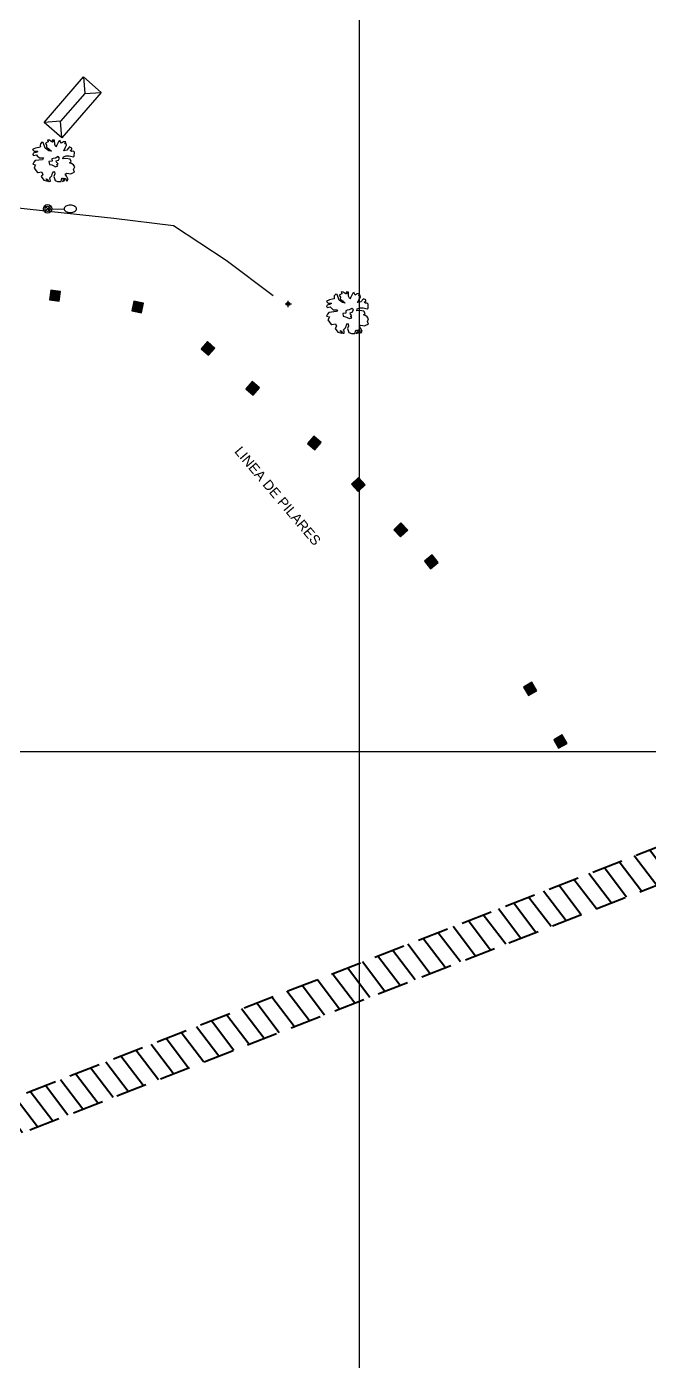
# Model space of a CAD drawing. Extents: x 352140 to 354978, y 6304672 to 6307963.
# Drawn here: x 352366.1 to 352429.5, y 6305337.9 to 6305473.8 of the extents above; entities that cross this region are included whole.
import ezdxf

# ---------------------------------------------------------------- set-up
doc = ezdxf.new("R2010")
doc.units = 0
doc.linetypes.add('DASHED', pattern=[19.05, 12.7, -6.35])
doc.layers.get('0').update_dxf_attribs({"linetype": 'CONTINUOUS'})
for name, color, linetype in [('00-S2_ALL AREA APORTANTES', 150, 'CONTINUOUS'), ('1-coordenadas', 8, 'CONTINUOUS'), ('1-LINEA DE EDIFICACION', 2, 'CONTINUOUS'), ('1-MURO VIBROCRET', 7, 'FENCELINE2'), ('1-PILAR', 252, 'CONTINUOUS'), ('1-TEXTOS', 7, 'CONTINUOUS'), ('2-ACHURADO PAVIMENTO HORMIGON 3', 8, 'CONTINUOUS'), ('Z-EUC', 253, 'CONTINUOUS'), ('Z-PM', 253, 'CONTINUOUS'), ('Z-PML', 253, 'CONTINUOUS')]:
    doc.layers.add(name, color=color, linetype=linetype)
doc.styles.add('TEXTIS', font='arial.ttf', dxfattribs={"height": 2})
doc.linetypes.add('FENCELINE2', pattern='A,0.25,-0.1,[132,ltypeshp.shx,S=0.1,R=0,X=-0.1,Y=0],-0.1,1', length=1.45)

# ---------------------------------------------------------------- blocks, each defined once
blk = doc.blocks.new('COORDENADAS')
at = {"layer": '1-coordenadas'}
for p, q in [((220, -900.625), (220, -0.625)), ((20, -800.625), (1420, -800.625))]:
    blk.add_line(p, q, dxfattribs=at)
blk = doc.blocks.new('PILAR')
blk.add_hatch(color=256).paths.add_polyline_path([(-0.5, 0.5), (-0.5, -0.5), (0.5, -0.5), (0.5, 0.5)])
blk.add_lwpolyline([(-0.5, 0.5), (-0.5, -0.5), (0.5, -0.5), (0.5, 0.5)], close=True)
blk = doc.blocks.new('EUC')
at = {"layer": 'Z-EUC', "color": 9, "true_color": 0xbdbdbd}
for p, q in [((-1.88, 1.44), (-2.06, 1.35)), ((-1.55, 1.51), (-1.88, 1.44)), ((-1.38, 1.57), (-1.55, 1.51)), ((-1.39, 1.86), (-1.4, 1.7)), ((-1.4, 1.7), (-1.38, 1.57)), ((-1.24, 2.03), (-1.39, 1.86)), ((-1.09, 2.01), (-1.24, 2.03)), ((-0.89, 1.44), (-1.09, 2.01)), ((-0.52, 1.19), (-0.89, 1.44)), ((-0.81, 1.99), (-0.88, 1.93)), ((-0.88, 1.93), (-0.75, 1.75)), ((-0.57, 2.12), (-0.81, 1.99)), ((-0.75, 1.75), (-0.77, 1.55)), ((-0.77, 1.55), (-0.52, 1.38)), ((-0.68, 2.27), (-0.64, 2.16)), ((-0.47, 2.27), (-0.68, 2.27)), ((-0.64, 2.16), (-0.57, 2.12)), ((-0.52, 1.38), (-0.26, 1.15)), ((-0.29, 2.12), (-0.47, 2.27)), ((-0.15, 2.07), (-0.29, 2.12)), ((0.06, 2.27), (-0.18, 2.27)), ((-0.18, 2.27), (-0.18, 2.22)), ((-0.18, 2.22), (-0.07, 2.18)), ((-0.07, 2.18), (-0.15, 2.07)), ((0.08, 1.84), (0.06, 2.27)), ((0.2, 1.59), (0.08, 1.84)), ((0.3, 1.76), (0.2, 1.59)), ((0.49, 2.17), (0.3, 1.76)), ((0.62, 2.25), (0.49, 2.17)), ((0.63, 2.16), (0.62, 2.25)), ((0.75, 1.98), (0.63, 2.16)), ((0.95, 2.12), (0.75, 1.98)), ((1.19, 2.13), (0.95, 2.12)), ((1, 1.21), (1.16, 1.56)), ((1.11, 1.91), (1.19, 2.13)), ((1.25, 1.96), (1.11, 1.91)), ((1.16, 1.56), (1.29, 1.77)), ((1.29, 1.77), (1.25, 1.96)), ((1.58, 1.61), (1.33, 1.28)), ((1.83, 1.5), (1.58, 1.61)), ((1.84, 1.36), (1.83, 1.5)), ((-2.06, 1.35), (-2.17, 1.27)), ((-2.17, 1.27), (-2.01, 1.12)), ((-2.1, 0.9), (-2.15, 0.76)), ((-2.15, 0.76), (-2.06, 0.68)), ((-1.85, 0.99), (-2.1, 0.9)), ((-2.06, 0.68), (-1.77, 0.74)), ((-1.9, 0.16), (-2.04, -0.02)), ((-2.01, 1.12), (-1.69, 1.12)), ((-1.14, 0.26), (-1.9, 0.16)), ((-1.64, 1.07), (-1.85, 0.99)), ((-1.77, 0.74), (-1.68, 0.63)), ((-1.69, 1.12), (-1.64, 1.07)), ((-1.68, 0.63), (-1.47, 0.45)), ((-1.47, 0.45), (-1.04, 0.44)), ((-1.04, 0.44), (-1.14, 0.26)), ((-0.26, 1.15), (-0.52, 1.19)), ((-0.17, 0.12), (-0.49, 0.08)), ((-0.49, 0.08), (-0.43, -0.2)), ((-0.06, 0.41), (-0.2, 0.37)), ((-0.2, 0.37), (-0.17, 0.12)), ((0.17, 0.45), (-0.06, 0.41)), ((0.44, 0.6), (0.17, 0.45)), ((0.25, 0.16), (0.48, 0.24)), ((0.29, 0.04), (0.25, 0.16)), ((0.45, -0.15), (0.29, 0.04)), ((0.58, 0.46), (0.44, 0.6)), ((0.48, 0.24), (0.58, 0.46)), ((0.93, 0.38), (0.97, 0.58)), ((1.24, 0.41), (0.93, 0.38)), ((0.97, 0.58), (1.27, 0.7)), ((1.33, 1.28), (1, 1.21)), ((1.66, 0.35), (1.24, 0.41)), ((1.27, 0.7), (1.57, 0.7)), ((1.57, 0.7), (2, 0.61)), ((1.62, -0.02), (1.79, 0.11)), ((1.79, 0.11), (1.66, 0.35)), ((1.67, 1.26), (1.84, 1.36)), ((1.8, 1.16), (1.67, 1.26)), ((1.99, 1.17), (1.8, 1.16)), ((2.09, 1.07), (1.99, 1.17)), ((2, 0.61), (2.08, 0.68)), ((2.08, 0.68), (2.09, 1.07)), ((-2.04, -0.02), (-2.14, -0.22)), ((-2.14, -0.22), (-1.85, -0.28)), ((-1.91, -0.41), (-1.99, -0.6)), ((-1.99, -0.6), (-1.64, -1.05)), ((-1.85, -0.28), (-1.91, -0.41)), ((-1.64, -1.05), (-1.57, -1.05)), ((-1.57, -1.05), (-1.22, -0.98)), ((-1.1, -1.22), (-1.25, -1.46)), ((-1.22, -0.98), (-1.1, -1.22)), ((-0.43, -0.2), (-0.2, -0.26)), ((-0.38, -1.57), (-0.18, -1.36)), ((-0.2, -0.26), (-0.05, -0.32)), ((-0.18, -1.36), (-0.1, -1.11)), ((-0.1, -1.11), (0.01, -0.92)), ((-0.05, -0.32), (0.2, -0.43)), ((0.01, -0.92), (0.09, -0.97)), ((0.12, -1.17), (0.03, -1.43)), ((0.09, -0.97), (0.12, -1.17)), ((0.2, -0.43), (0.43, -0.34)), ((0.31, -0.22), (0.45, -0.15)), ((0.43, -0.34), (0.31, -0.22)), ((1.2, -1.18), (1.35, -1.08)), ((1.34, -1.37), (1.2, -1.18)), ((1.35, -1.08), (1.57, -1.11)), ((1.57, -1.11), (1.75, -1.13)), ((1.85, -0.12), (1.62, -0.02)), ((1.75, -1.13), (1.95, -1.02)), ((2.01, -0.22), (1.85, -0.12)), ((1.95, -1.02), (2.13, -0.95)), ((2.15, -0.41), (2.01, -0.22)), ((2.04, -0.68), (2.15, -0.41)), ((2.13, -0.95), (2.04, -0.68)), ((-1.25, -1.46), (-0.98, -1.82)), ((-0.98, -1.82), (-0.56, -1.92)), ((-0.59, -1.84), (-0.76, -1.68)), ((-0.76, -1.68), (-0.59, -1.7)), ((-0.59, -1.7), (-0.52, -1.88)), ((-0.56, -1.92), (-0.59, -1.84)), ((-0.52, -1.88), (-0.43, -1.94)), ((-0.43, -1.94), (-0.3, -1.92)), ((-0.33, -1.73), (-0.38, -1.57)), ((-0.3, -1.92), (-0.33, -1.73)), ((0.03, -1.43), (0.16, -1.85)), ((0.16, -1.85), (0.42, -1.94)), ((0.42, -1.94), (0.78, -1.94)), ((0.78, -1.94), (0.85, -1.6)), ((0.85, -1.6), (0.92, -1.6)), ((1.04, -1.74), (0.91, -1.94)), ((0.91, -1.94), (1.11, -1.87)), ((0.92, -1.6), (1.04, -1.74)), ((1.11, -1.87), (1.16, -1.72)), ((1.16, -1.72), (1.12, -1.57)), ((1.12, -1.57), (1.27, -1.64)), ((1.27, -1.64), (1.29, -1.72)), ((1.29, -1.72), (1.28, -1.81)), ((1.28, -1.81), (1.38, -1.88)), ((1.51, -1.7), (1.34, -1.37)), ((1.38, -1.88), (1.51, -1.7))]:
    blk.add_line(p, q, dxfattribs=at)
blk = doc.blocks.new('PM')
at = {"layer": 'Z-PM'}
for p, q in [((-1.61, 0), (1.61, 0)), ((0, -1.61), (0, 1.61))]:
    blk.add_line(p, q, dxfattribs=at)
for radius in [0.867, 0.521]:
    blk.add_circle((0, 0), radius, dxfattribs=at)
blk = doc.blocks.new('PML')
for p, q in [((0.31, 0.3), (-0.31, -0.3)), ((0.3, -0.31), (-0.3, 0.31)), ((0, 0), (1.68, 0))]:
    blk.add_line(p, q)
blk.add_lwpolyline([(2.31, -0.34, 0.05888), (2.57, -0.31, 0.072458), (2.76, -0.24, 0.10664), (2.91, -0.1, 0.156578), (2.95, 0.03, 0.156578), (2.91, 0.16, 0.10664), (2.76, 0.29, 0.072458), (2.57, 0.37, 0.05888), (2.31, 0.4, 0.05888), (2.05, 0.37, 0.072458), (1.86, 0.29, 0.10664), (1.71, 0.16, 0.156578), (1.67, 0.03, 0.156578), (1.71, -0.1, 0.10664), (1.86, -0.24, 0.072458), (2.05, -0.31, 0.05888)], format="xyb", close=True)
for radius in [0.433, 0.261]:
    blk.add_circle((0, 0), radius)

msp = doc.modelspace()

# ---------------------------------------------------------------- hatches: boundary and pattern name
at = {"layer": '00-S2_ALL AREA APORTANTES', "linetype": 'DASHED', "lineweight": 40, "ltscale": 0.25}
h = msp.add_hatch(dxfattribs=at)
h.set_pattern_fill('ANSI31', color=150, scale=0.5, angle=82.24516605)
h.paths.add_polyline_path([(352447.893, 6305397.151), (352449.233, 6305393.765), (352349.709, 6305354.93), (352348.323, 6305358.296)])
at = {"layer": '2-ACHURADO PAVIMENTO HORMIGON 3'}
h = msp.add_hatch(dxfattribs=at)
h.set_pattern_fill('ANSI31', color=256, scale=0.2)
h.set_pattern_definition([(45, (0, 0), (-0.449012806053, 0.449012806053), [])])
edge = h.paths.add_edge_path()
edge.add_line((352341.035, 6305348.179), (352347.072, 6305350.197))
edge.add_line((352347.072, 6305350.197), (352352.002, 6305351.936))
edge.add_line((352352.002, 6305351.936), (352360.513, 6305355.192))
edge.add_line((352360.513, 6305355.192), (352362.048, 6305355.793))
edge.add_arc((352331.353, 6305347.075), 31.908, 15.85538, 28.5596)
edge.add_line((352359.379, 6305362.33), (352358.592, 6305362.021))
edge.add_line((352358.592, 6305362.021), (352346.531, 6305357.502))
edge.add_line((352346.531, 6305357.502), (352337.514, 6305354.407))
edge.add_line((352337.514, 6305354.407), (352329.564, 6305351.852))
edge.add_line((352329.564, 6305351.852), (352329.477, 6305351.822))
edge.add_line((352329.477, 6305351.822), (352329.952, 6305350.43))
edge.add_line((352329.952, 6305350.43), (352327.113, 6305349.461))
edge.add_line((352327.113, 6305349.461), (352326.648, 6305350.822))
edge.add_line((352326.648, 6305350.822), (352312.751, 6305345.907))
edge.add_arc((211152.579, 6660793.69), 382451.723, 291.65873843, 291.65967784, ccw=False)
edge.add_line((352306.923, 6305343.593), (352300.048, 6305340.901))
edge.add_arc((352331.353, 6305347.075), 31.908, 191.15723, 191.91256)
edge.add_arc((352331.353, 6305347.075), 31.908, 191.91256, 203.81744)
edge.add_line((352302.162, 6305334.19), (352309.395, 6305337.044))
edge.add_line((352309.395, 6305337.044), (352316.578, 6305339.886))
edge.add_arc((352317.536, 6305337.464), 2.605, 97.71434, 111.58655, ccw=False)
edge.add_line((352317.187, 6305340.045), (352327.409, 6305343.678))
edge.add_line((352327.409, 6305343.678), (352335.441, 6305346.276))
edge.add_line((352335.441, 6305346.276), (352341.035, 6305348.179))
edge = h.paths.add_edge_path()
edge.add_arc((352331.353, 6305347.075), 31.908, 336.67433, 358.2614)
edge.add_line((352363.247, 6305346.107), (352363.089, 6305346.045))
edge.add_line((352363.089, 6305346.045), (352337.01, 6305336.469))
edge.add_line((352337.01, 6305336.469), (352330.969, 6305334.226))
edge.add_line((352330.969, 6305334.226), (352314.054, 6305328.005))
edge.add_line((352314.054, 6305328.005), (352311.667, 6305327.111))
edge.add_line((352311.667, 6305327.111), (352307.733, 6305325.622))
edge.add_arc((352331.353, 6305347.075), 31.908, 222.2476, 246.48001)
edge.add_line((352318.62, 6305317.818), (352334.909, 6305324.258))
edge.add_line((352334.909, 6305324.258), (352360.654, 6305334.441))

# ---------------------------------------------------------------- linework, layer by layer
at = {"layer": '00-S2_ALL AREA APORTANTES', "color": 150, "linetype": 'DASHED', "lineweight": 40, "ltscale": 0.25}
msp.add_lwpolyline([(352447.893, 6305397.151), (352449.233, 6305393.765), (352349.709, 6305354.93), (352348.323, 6305358.296)], close=True, dxfattribs=at)
at = {"layer": '1-LINEA DE EDIFICACION', "flags": 128}
for points in [[(352369.673, 6305462.53), (352367.872, 6305464.093), (352371.886, 6305468.717), (352373.687, 6305467.153), (352369.673, 6305462.53)], [(352371.886, 6305468.717), (352372.005, 6305467.035)], [(352372.005, 6305467.035), (352369.555, 6305464.212)], [(352372.005, 6305467.035), (352373.687, 6305467.153)], [(352369.555, 6305464.212), (352367.872, 6305464.093)], [(352369.673, 6305462.53), (352369.555, 6305464.212)]]:
    msp.add_lwpolyline(points, dxfattribs=at)
at = {"layer": '1-MURO VIBROCRET', "ltscale": 2}
msp.add_lwpolyline([(352391.186, 6305446.439), (352386.406, 6305450.026), (352381.054, 6305453.564), (352374.99, 6305454.31), (352366.449, 6305455.236), (352356.077, 6305456.384), (352345.574, 6305456.66), (352333.098, 6305456.949), (352328.374, 6305457.088)], dxfattribs=at)

# ---------------------------------------------------------------- block references
at = {"color": 252, "linetype": 'DASHED'}
msp.add_blockref('COORDENADAS', (352180, 6306200.625), dxfattribs=at)
at = {"layer": '1-PILAR'}
for p, rotation in [((352368.974, 6305446.449), 172.1638833526678), ((352377.403, 6305445.289), 168.4787948640082), ((352384.561, 6305441.07), 138.2353012076597), ((352389.114, 6305437.004), 138.2353012076597), ((352395.395, 6305431.438), 138.4488189034823), ((352399.874, 6305427.207), 133.0666148088189), ((352404.199, 6305422.58), 133.6755752549051), ((352407.304, 6305419.328), 128.8328456225384), ((352417.376, 6305406.388), 119.8079688335011), ((352420.455, 6305401.014), 119.8079688335011)]:
    msp.add_blockref('PILAR', p, dxfattribs=dict(at, rotation=rotation))
at = {"layer": 'Z-EUC', "rotation": 359.090101839884}
for p in [(352368.851, 6305460.013), (352398.779, 6305444.538)]:
    msp.add_blockref('EUC', p, dxfattribs=at)
at = {"layer": 'Z-PM', "xscale": 0.2, "yscale": 0.2, "zscale": 0.2, "rotation": 359.090101839884}
msp.add_blockref('PM', (352392.732, 6305445.6), dxfattribs=at)
at = {"layer": 'Z-PML', "rotation": 359.090101839884}
msp.add_blockref('PML', (352368.228, 6305455.293), dxfattribs=at)

# ---------------------------------------------------------------- texts
at = {"layer": '1-TEXTOS', "style": 'TEXTIS'}
msp.add_text('LINEA DE PILARES', height=1, rotation=310.32191, dxfattribs=at).set_placement((352387.198, 6305430.544))

doc.saveas('drawing.dxf')
